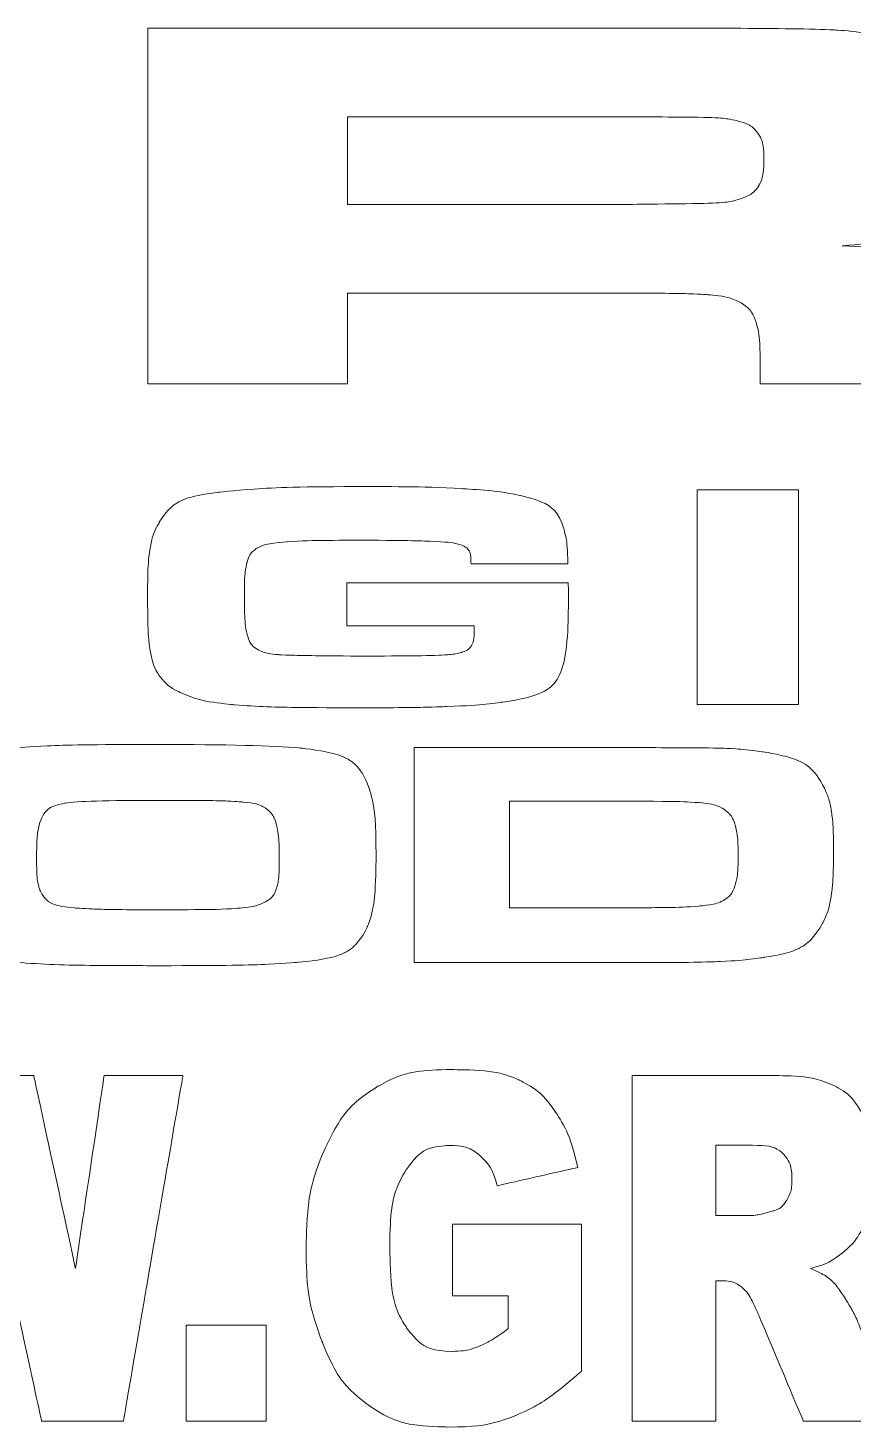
# Model space of a CAD drawing. Header units: inches. Extents: x 0 to 316, y -1 to 150.
# Drawn here: x 284.2631 to 284.2959, y 32.2806 to 32.3363 of the extents above; entities that cross this region are included whole.
import ezdxf

# ---------------------------------------------------------------- set-up
doc = ezdxf.new("R2010")
doc.units = ezdxf.units.IN
doc.header["$MEASUREMENT"] = 0

# ---------------------------------------------------------------- blocks, each defined once
blk = doc.blocks.new('GRACE-F')
at = {"color": 2, "lineweight": 0}
for points, knots in [([(0.60047, -0.58322), (0.60047, -0.58322), (0.60047, -0.52036), (0.60047, -0.52036), (0.60047, -0.52036), (0.60047, -0.52036), (0.6858, -0.52036), (0.6858, -0.52036), (0.6858, -0.52036), (0.70582, -0.52039), (0.71781, -0.5205), (0.72178, -0.5207), (0.72178, -0.5207), (0.72575, -0.52091), (0.72958, -0.52162), (0.73326, -0.52284), (0.73326, -0.52284), (0.73766, -0.52429), (0.74067, -0.52627), (0.74233, -0.52881), (0.74233, -0.52881), (0.74398, -0.53135), (0.74479, -0.53532), (0.74479, -0.54076), (0.74479, -0.54076), (0.74479, -0.54533), (0.74427, -0.54868), (0.74323, -0.55084), (0.74323, -0.55084), (0.74218, -0.55299), (0.74021, -0.5547), (0.73731, -0.55599), (0.73731, -0.55599), (0.73421, -0.55738), (0.72952, -0.55834), (0.72323, -0.55885), (0.72323, -0.55885), (0.73065, -0.55915), (0.73595, -0.56032), (0.7392, -0.56231), (0.7392, -0.56231), (0.74105, -0.56351), (0.74224, -0.56495), (0.74276, -0.56665), (0.74276, -0.56665), (0.74325, -0.56836), (0.74351, -0.57193), (0.74351, -0.57737), (0.74351, -0.57737), (0.74351, -0.57737), (0.74351, -0.58322), (0.74351, -0.58322), (0.74351, -0.58322), (0.74351, -0.58322), (0.70872, -0.58322), (0.70872, -0.58322), (0.70872, -0.58322), (0.70872, -0.58322), (0.70872, -0.57985), (0.70872, -0.57985), (0.70872, -0.57985), (0.70872, -0.57635), (0.70848, -0.57387), (0.70799, -0.57237), (0.70799, -0.57237), (0.7075, -0.57088), (0.70663, -0.56973), (0.70533, -0.56893), (0.70533, -0.56893), (0.70402, -0.56821), (0.70223, -0.56774), (0.69994, -0.56753), (0.69994, -0.56753), (0.69765, -0.56733), (0.69284, -0.56723), (0.68554, -0.56723), (0.68554, -0.56723), (0.68554, -0.56723), (0.63579, -0.56723), (0.63579, -0.56723), (0.63579, -0.56723), (0.63579, -0.56723), (0.63579, -0.58322), (0.63579, -0.58322), (0.63579, -0.58322), (0.63579, -0.58322), (0.60047, -0.58322), (0.60047, -0.58322)], [0, 0, 0, 0, 0.045455, 0.045455, 0.045455, 0.068182, 0.090909, 0.090909, 0.090909, 0.113636, 0.136364, 0.136364, 0.136364, 0.159091, 0.181818, 0.181818, 0.181818, 0.204545, 0.227273, 0.227273, 0.227273, 0.25, 0.272727, 0.272727, 0.272727, 0.295455, 0.318182, 0.318182, 0.318182, 0.340909, 0.363636, 0.363636, 0.363636, 0.386364, 0.409091, 0.409091, 0.409091, 0.431818, 0.454545, 0.454545, 0.454545, 0.477273, 0.5, 0.5, 0.5, 0.522727, 0.545455, 0.545455, 0.545455, 0.568182, 0.590909, 0.590909, 0.590909, 0.613636, 0.636364, 0.636364, 0.636364, 0.659091, 0.681818, 0.681818, 0.681818, 0.704545, 0.727273, 0.727273, 0.727273, 0.75, 0.772727, 0.772727, 0.772727, 0.795455, 0.818182, 0.818182, 0.818182, 0.840909, 0.863636, 0.863636, 0.863636, 0.886364, 0.909091, 0.909091, 0.909091, 0.931818, 0.954545, 0.954545, 0.954545, 0.977273, 1, 1, 1, 1]), ([(0.63579, -0.55153), (0.63579, -0.55153), (0.68545, -0.55153), (0.68545, -0.55153), (0.68545, -0.55153), (0.69411, -0.55144), (0.69927, -0.55136), (0.70095, -0.55128), (0.70095, -0.55128), (0.7026, -0.5512), (0.70405, -0.55096), (0.70524, -0.55055), (0.70524, -0.55055), (0.70675, -0.55004), (0.70782, -0.54926), (0.70846, -0.54824), (0.70846, -0.54824), (0.70906, -0.54721), (0.70938, -0.54565), (0.70938, -0.54356), (0.70938, -0.54356), (0.70938, -0.54152), (0.70904, -0.53997), (0.70831, -0.53895), (0.70831, -0.53895), (0.70761, -0.53795), (0.7064, -0.53721), (0.70463, -0.53675), (0.70463, -0.53675), (0.70338, -0.53644), (0.70191, -0.53626), (0.70017, -0.5362), (0.70017, -0.5362), (0.69846, -0.53614), (0.6935, -0.53609), (0.68536, -0.53606), (0.68536, -0.53606), (0.68536, -0.53606), (0.63579, -0.53606), (0.63579, -0.53606), (0.63579, -0.53606), (0.63579, -0.53606), (0.63579, -0.55153), (0.63579, -0.55153)], [0, 0, 0, 0, 0.090909, 0.090909, 0.090909, 0.136364, 0.181818, 0.181818, 0.181818, 0.227273, 0.272727, 0.272727, 0.272727, 0.318182, 0.363636, 0.363636, 0.363636, 0.409091, 0.454545, 0.454545, 0.454545, 0.5, 0.545455, 0.545455, 0.545455, 0.590909, 0.636364, 0.636364, 0.636364, 0.681818, 0.727273, 0.727273, 0.727273, 0.772727, 0.818182, 0.818182, 0.818182, 0.863636, 0.909091, 0.909091, 0.909091, 0.954545, 1, 1, 1, 1]), ([(0.63567, -0.6184), (0.63567, -0.6184), (0.67476, -0.6184), (0.67476, -0.6184), (0.67476, -0.6184), (0.67481, -0.61901), (0.67484, -0.61936), (0.67484, -0.61942), (0.67484, -0.61942), (0.67484, -0.62479), (0.67463, -0.62882), (0.67422, -0.63153), (0.67422, -0.63153), (0.67356, -0.63591), (0.66989, -0.63857), (0.66321, -0.63949), (0.66321, -0.63949), (0.66033, -0.63988), (0.65704, -0.64014), (0.65332, -0.64028), (0.65332, -0.64028), (0.64961, -0.64043), (0.64395, -0.64049), (0.63633, -0.64049), (0.63633, -0.64049), (0.62668, -0.64049), (0.61986, -0.64031), (0.61586, -0.63996), (0.61586, -0.63996), (0.61186, -0.63961), (0.60869, -0.63891), (0.60636, -0.63785), (0.60636, -0.63785), (0.60478, -0.63712), (0.60356, -0.6362), (0.6027, -0.63507), (0.6027, -0.63507), (0.60186, -0.63393), (0.60127, -0.63244), (0.60093, -0.63059), (0.60093, -0.63059), (0.60061, -0.62886), (0.60044, -0.62546), (0.60044, -0.62035), (0.60044, -0.62035), (0.60044, -0.61688), (0.60058, -0.61427), (0.60085, -0.61251), (0.60085, -0.61251), (0.60113, -0.61075), (0.60166, -0.60917), (0.60246, -0.60778), (0.60246, -0.60778), (0.60407, -0.60484), (0.60751, -0.60307), (0.61277, -0.60243), (0.61277, -0.60243), (0.61853, -0.60175), (0.62736, -0.6014), (0.63929, -0.6014), (0.63929, -0.6014), (0.64636, -0.6014), (0.65195, -0.60153), (0.65605, -0.60177), (0.65605, -0.60177), (0.66017, -0.60201), (0.66355, -0.60241), (0.66621, -0.60296), (0.66621, -0.60296), (0.67051, -0.60387), (0.67312, -0.60584), (0.67401, -0.60886), (0.67401, -0.60886), (0.67446, -0.61037), (0.67469, -0.61244), (0.67472, -0.61507), (0.67472, -0.61507), (0.67472, -0.61507), (0.65761, -0.61507), (0.65761, -0.61507), (0.65761, -0.61507), (0.6576, -0.614), (0.6575, -0.61326), (0.65733, -0.61288), (0.65733, -0.61288), (0.65716, -0.61251), (0.65683, -0.61218), (0.65631, -0.61192), (0.65631, -0.61192), (0.65534, -0.61146), (0.65335, -0.61117), (0.6503, -0.61106), (0.6503, -0.61106), (0.64743, -0.61095), (0.64326, -0.61089), (0.6378, -0.61089), (0.6378, -0.61089), (0.63188, -0.61089), (0.62766, -0.61099), (0.62513, -0.61117), (0.62513, -0.61117), (0.62259, -0.61136), (0.62085, -0.6117), (0.61993, -0.6122), (0.61993, -0.6122), (0.619, -0.61271), (0.61837, -0.61357), (0.61803, -0.61474), (0.61803, -0.61474), (0.61771, -0.61592), (0.61754, -0.61793), (0.61754, -0.62079), (0.61754, -0.62079), (0.61754, -0.624), (0.61771, -0.62624), (0.61803, -0.62751), (0.61803, -0.62751), (0.61837, -0.62879), (0.61899, -0.62968), (0.61993, -0.6302), (0.61993, -0.6302), (0.62085, -0.6307), (0.62207, -0.631), (0.62356, -0.6311), (0.62356, -0.6311), (0.62506, -0.63121), (0.62978, -0.63129), (0.63772, -0.63137), (0.63772, -0.63137), (0.6455, -0.63133), (0.65023, -0.63128), (0.6519, -0.63122), (0.6519, -0.63122), (0.65357, -0.63115), (0.65492, -0.63098), (0.65593, -0.6307), (0.65593, -0.6307), (0.65674, -0.63046), (0.65733, -0.63007), (0.65767, -0.62952), (0.65767, -0.62952), (0.65802, -0.62897), (0.65819, -0.62815), (0.65819, -0.62705), (0.65819, -0.62705), (0.65819, -0.62689), (0.65817, -0.62654), (0.65816, -0.626), (0.65816, -0.626), (0.65816, -0.626), (0.63567, -0.626), (0.63567, -0.626), (0.63567, -0.626), (0.63567, -0.626), (0.63567, -0.6184), (0.63567, -0.6184)], [0, 0, 0, 0, 0.025641, 0.025641, 0.025641, 0.038462, 0.051282, 0.051282, 0.051282, 0.064103, 0.076923, 0.076923, 0.076923, 0.089744, 0.102564, 0.102564, 0.102564, 0.115385, 0.128205, 0.128205, 0.128205, 0.141026, 0.153846, 0.153846, 0.153846, 0.166667, 0.179487, 0.179487, 0.179487, 0.192308, 0.205128, 0.205128, 0.205128, 0.217949, 0.230769, 0.230769, 0.230769, 0.24359, 0.25641, 0.25641, 0.25641, 0.269231, 0.282051, 0.282051, 0.282051, 0.294872, 0.307692, 0.307692, 0.307692, 0.320513, 0.333333, 0.333333, 0.333333, 0.346154, 0.358974, 0.358974, 0.358974, 0.371795, 0.384615, 0.384615, 0.384615, 0.397436, 0.410256, 0.410256, 0.410256, 0.423077, 0.435897, 0.435897, 0.435897, 0.448718, 0.461538, 0.461538, 0.461538, 0.474359, 0.487179, 0.487179, 0.487179, 0.5, 0.512821, 0.512821, 0.512821, 0.525641, 0.538462, 0.538462, 0.538462, 0.551282, 0.564103, 0.564103, 0.564103, 0.576923, 0.589744, 0.589744, 0.589744, 0.602564, 0.615385, 0.615385, 0.615385, 0.628205, 0.641026, 0.641026, 0.641026, 0.653846, 0.666667, 0.666667, 0.666667, 0.679487, 0.692308, 0.692308, 0.692308, 0.705128, 0.717949, 0.717949, 0.717949, 0.730769, 0.74359, 0.74359, 0.74359, 0.75641, 0.769231, 0.769231, 0.769231, 0.782051, 0.794872, 0.794872, 0.794872, 0.807692, 0.820513, 0.820513, 0.820513, 0.833333, 0.846154, 0.846154, 0.846154, 0.858974, 0.871795, 0.871795, 0.871795, 0.884615, 0.897436, 0.897436, 0.897436, 0.910256, 0.923077, 0.923077, 0.923077, 0.935897, 0.948718, 0.948718, 0.948718, 0.961538, 0.974359, 0.974359, 0.974359, 0.987179, 1, 1, 1, 1]), ([(0.69756, -0.60197), (0.69756, -0.60197), (0.71551, -0.60197), (0.71551, -0.60197), (0.71551, -0.60197), (0.71551, -0.60197), (0.71551, -0.63993), (0.71551, -0.63993), (0.71551, -0.63993), (0.71551, -0.63993), (0.69756, -0.63993), (0.69756, -0.63993), (0.69756, -0.63993), (0.69756, -0.63993), (0.69756, -0.60197), (0.69756, -0.60197)], [0, 0, 0, 0, 0.25, 0.25, 0.25, 0.375, 0.5, 0.5, 0.5, 0.625, 0.75, 0.75, 0.75, 0.875, 1, 1, 1, 1]), ([(0.60227, -0.64698), (0.61438, -0.64698), (0.62271, -0.64718), (0.62725, -0.64759), (0.62725, -0.64759), (0.63381, -0.64818), (0.63782, -0.65029), (0.63931, -0.65391), (0.63931, -0.65391), (0.64032, -0.65639), (0.64082, -0.66059), (0.64082, -0.66651), (0.64082, -0.66651), (0.64082, -0.67244), (0.64032, -0.67666), (0.63931, -0.67914), (0.63931, -0.67914), (0.63782, -0.68275), (0.63381, -0.68486), (0.62725, -0.68546), (0.62725, -0.68546), (0.62271, -0.68587), (0.61443, -0.68607), (0.60244, -0.68607), (0.60244, -0.68607), (0.59022, -0.68607), (0.58183, -0.68587), (0.57728, -0.68546), (0.57728, -0.68546), (0.57073, -0.68486), (0.56672, -0.68275), (0.56523, -0.67914), (0.56523, -0.67914), (0.56422, -0.67666), (0.56371, -0.67237), (0.56371, -0.66629), (0.56371, -0.66629), (0.56371, -0.6605), (0.56422, -0.65637), (0.56523, -0.65391), (0.56523, -0.65391), (0.56672, -0.65029), (0.57073, -0.64818), (0.57728, -0.64759), (0.57728, -0.64759), (0.5818, -0.64718), (0.59013, -0.64698), (0.60227, -0.64698)], [0, 0, 0, 0, 0.083333, 0.083333, 0.083333, 0.125, 0.166667, 0.166667, 0.166667, 0.208333, 0.25, 0.25, 0.25, 0.291667, 0.333333, 0.333333, 0.333333, 0.375, 0.416667, 0.416667, 0.416667, 0.458333, 0.5, 0.5, 0.5, 0.541667, 0.583333, 0.583333, 0.583333, 0.625, 0.666667, 0.666667, 0.666667, 0.708333, 0.75, 0.75, 0.75, 0.791667, 0.833333, 0.833333, 0.833333, 0.875, 0.916667, 0.916667, 0.916667, 0.958333, 1, 1, 1, 1]), ([(0.64757, -0.68551), (0.64757, -0.68551), (0.64757, -0.64754), (0.64757, -0.64754), (0.64757, -0.64754), (0.64757, -0.64754), (0.68806, -0.64754), (0.68806, -0.64754), (0.68806, -0.64754), (0.69523, -0.64754), (0.69993, -0.64758), (0.70215, -0.64765), (0.70215, -0.64765), (0.70438, -0.64773), (0.70669, -0.64793), (0.7091, -0.64826), (0.7091, -0.64826), (0.71472, -0.64904), (0.71838, -0.65119), (0.72008, -0.65472), (0.72008, -0.65472), (0.72071, -0.65605), (0.72113, -0.65748), (0.72135, -0.65901), (0.72135, -0.65901), (0.72156, -0.66055), (0.72168, -0.66285), (0.72168, -0.66595), (0.72168, -0.66595), (0.72168, -0.66935), (0.72155, -0.67191), (0.72128, -0.67366), (0.72128, -0.67366), (0.72103, -0.6754), (0.72054, -0.67699), (0.71982, -0.67841), (0.71982, -0.67841), (0.71816, -0.68175), (0.71472, -0.68381), (0.70951, -0.68459), (0.70951, -0.68459), (0.70707, -0.68495), (0.70446, -0.6852), (0.7017, -0.68533), (0.7017, -0.68533), (0.69893, -0.68545), (0.6944, -0.68551), (0.6881, -0.68551), (0.6881, -0.68551), (0.6881, -0.68551), (0.64757, -0.68551), (0.64757, -0.68551)], [0, 0, 0, 0, 0.076923, 0.076923, 0.076923, 0.115385, 0.153846, 0.153846, 0.153846, 0.192308, 0.230769, 0.230769, 0.230769, 0.269231, 0.307692, 0.307692, 0.307692, 0.346154, 0.384615, 0.384615, 0.384615, 0.423077, 0.461538, 0.461538, 0.461538, 0.5, 0.538462, 0.538462, 0.538462, 0.576923, 0.615385, 0.615385, 0.615385, 0.653846, 0.692308, 0.692308, 0.692308, 0.730769, 0.769231, 0.769231, 0.769231, 0.807692, 0.846154, 0.846154, 0.846154, 0.884615, 0.923077, 0.923077, 0.923077, 0.961538, 1, 1, 1, 1]), ([(0.60231, -0.65685), (0.59325, -0.65685), (0.58779, -0.65702), (0.58595, -0.65733), (0.58595, -0.65733), (0.58385, -0.6577), (0.58246, -0.65852), (0.5818, -0.65982), (0.5818, -0.65982), (0.58114, -0.6611), (0.58082, -0.66367), (0.58082, -0.66752), (0.58082, -0.66752), (0.58082, -0.66983), (0.581, -0.67151), (0.58135, -0.67255), (0.58135, -0.67255), (0.58204, -0.67447), (0.5841, -0.67558), (0.58755, -0.67586), (0.58755, -0.67586), (0.5901, -0.67608), (0.59504, -0.67619), (0.60239, -0.67619), (0.60239, -0.67619), (0.60927, -0.67619), (0.61384, -0.67611), (0.61612, -0.67595), (0.61612, -0.67595), (0.61839, -0.67577), (0.62007, -0.6754), (0.62117, -0.67482), (0.62117, -0.67482), (0.62216, -0.67431), (0.62284, -0.67354), (0.62319, -0.67254), (0.62319, -0.67254), (0.62354, -0.67152), (0.62372, -0.66987), (0.62372, -0.66756), (0.62372, -0.66756), (0.62372, -0.66484), (0.62358, -0.66284), (0.62331, -0.66155), (0.62331, -0.66155), (0.62303, -0.66028), (0.62254, -0.65931), (0.62183, -0.65867), (0.62183, -0.65867), (0.62093, -0.65785), (0.61943, -0.65734), (0.61735, -0.65715), (0.61735, -0.65715), (0.61528, -0.65695), (0.61025, -0.65685), (0.60231, -0.65685)], [0, 0, 0, 0, 0.071429, 0.071429, 0.071429, 0.107143, 0.142857, 0.142857, 0.142857, 0.178571, 0.214286, 0.214286, 0.214286, 0.25, 0.285714, 0.285714, 0.285714, 0.321429, 0.357143, 0.357143, 0.357143, 0.392857, 0.428571, 0.428571, 0.428571, 0.464286, 0.5, 0.5, 0.5, 0.535714, 0.571429, 0.571429, 0.571429, 0.607143, 0.642857, 0.642857, 0.642857, 0.678571, 0.714286, 0.714286, 0.714286, 0.75, 0.785714, 0.785714, 0.785714, 0.821429, 0.857143, 0.857143, 0.857143, 0.892857, 0.928571, 0.928571, 0.928571, 0.964286, 1, 1, 1, 1]), ([(0.66442, -0.67582), (0.66442, -0.67582), (0.68821, -0.67582), (0.68821, -0.67582), (0.68821, -0.67582), (0.69261, -0.67582), (0.69583, -0.67573), (0.6979, -0.67553), (0.6979, -0.67553), (0.69997, -0.67534), (0.70143, -0.675), (0.70227, -0.67451), (0.70227, -0.67451), (0.70321, -0.67398), (0.70387, -0.67313), (0.70425, -0.67196), (0.70425, -0.67196), (0.70463, -0.67079), (0.70483, -0.66902), (0.70483, -0.66667), (0.70483, -0.66667), (0.70483, -0.66432), (0.70466, -0.66255), (0.70433, -0.66136), (0.70433, -0.66136), (0.704, -0.66018), (0.70342, -0.65926), (0.70261, -0.65864), (0.70261, -0.65864), (0.70167, -0.65795), (0.70032, -0.65751), (0.69855, -0.65732), (0.69855, -0.65732), (0.69679, -0.65712), (0.69329, -0.65702), (0.68806, -0.65702), (0.68806, -0.65702), (0.68806, -0.65702), (0.66442, -0.65702), (0.66442, -0.65702), (0.66442, -0.65702), (0.66442, -0.65702), (0.66442, -0.67582), (0.66442, -0.67582)], [0, 0, 0, 0, 0.090909, 0.090909, 0.090909, 0.136364, 0.181818, 0.181818, 0.181818, 0.227273, 0.272727, 0.272727, 0.272727, 0.318182, 0.363636, 0.363636, 0.363636, 0.409091, 0.454545, 0.454545, 0.454545, 0.5, 0.545455, 0.545455, 0.545455, 0.590909, 0.636364, 0.636364, 0.636364, 0.681818, 0.727273, 0.727273, 0.727273, 0.772727, 0.818182, 0.818182, 0.818182, 0.863636, 0.909091, 0.909091, 0.909091, 0.954545, 1, 1, 1, 1]), ([(0.65431, -0.74443), (0.65431, -0.74443), (0.65431, -0.73173), (0.65431, -0.73173), (0.65431, -0.73173), (0.65431, -0.73173), (0.67711, -0.73173), (0.67711, -0.73173), (0.67711, -0.73173), (0.67711, -0.73173), (0.67711, -0.75777), (0.67711, -0.75777), (0.67711, -0.75777), (0.67275, -0.76157), (0.66889, -0.76417), (0.66553, -0.76554), (0.66553, -0.76554), (0.66217, -0.76692), (0.65819, -0.7676), (0.65359, -0.7676), (0.65359, -0.7676), (0.64792, -0.7676), (0.64331, -0.76636), (0.63973, -0.76389), (0.63973, -0.76389), (0.63615, -0.76143), (0.63339, -0.75774), (0.63143, -0.75285), (0.63143, -0.75285), (0.62946, -0.74796), (0.62847, -0.74235), (0.62847, -0.73603), (0.62847, -0.73603), (0.62847, -0.72936), (0.62955, -0.72355), (0.6317, -0.71862), (0.6317, -0.71862), (0.63385, -0.7137), (0.637, -0.70996), (0.64115, -0.70739), (0.64115, -0.70739), (0.64438, -0.70542), (0.64874, -0.70444), (0.65421, -0.70444), (0.65421, -0.70444), (0.65948, -0.70444), (0.66343, -0.70505), (0.66605, -0.70627), (0.66605, -0.70627), (0.66867, -0.70749), (0.67084, -0.70939), (0.67257, -0.71196), (0.67257, -0.71196), (0.67429, -0.71452), (0.67559, -0.71778), (0.67646, -0.72173), (0.67646, -0.72173), (0.67646, -0.72173), (0.66223, -0.72497), (0.66223, -0.72497), (0.66223, -0.72497), (0.66164, -0.72267), (0.66064, -0.72091), (0.65924, -0.71968), (0.65924, -0.71968), (0.65785, -0.71846), (0.65606, -0.71785), (0.65389, -0.71785), (0.65389, -0.71785), (0.65066, -0.71785), (0.64807, -0.71929), (0.64615, -0.72216), (0.64615, -0.72216), (0.64423, -0.72505), (0.64326, -0.72958), (0.64326, -0.73581), (0.64326, -0.73581), (0.64326, -0.74243), (0.64424, -0.74715), (0.64618, -0.74998), (0.64618, -0.74998), (0.64812, -0.75281), (0.65083, -0.75423), (0.65431, -0.75423), (0.65431, -0.75423), (0.65596, -0.75423), (0.65754, -0.75392), (0.65903, -0.75331), (0.65903, -0.75331), (0.66053, -0.7527), (0.66225, -0.75166), (0.66417, -0.75019), (0.66417, -0.75019), (0.66417, -0.75019), (0.66417, -0.74443), (0.66417, -0.74443), (0.66417, -0.74443), (0.66417, -0.74443), (0.65431, -0.74443), (0.65431, -0.74443)], [0, 0, 0, 0, 0.04, 0.04, 0.04, 0.06, 0.08, 0.08, 0.08, 0.1, 0.12, 0.12, 0.12, 0.14, 0.16, 0.16, 0.16, 0.18, 0.2, 0.2, 0.2, 0.22, 0.24, 0.24, 0.24, 0.26, 0.28, 0.28, 0.28, 0.3, 0.32, 0.32, 0.32, 0.34, 0.36, 0.36, 0.36, 0.38, 0.4, 0.4, 0.4, 0.42, 0.44, 0.44, 0.44, 0.46, 0.48, 0.48, 0.48, 0.5, 0.52, 0.52, 0.52, 0.54, 0.56, 0.56, 0.56, 0.58, 0.6, 0.6, 0.6, 0.62, 0.64, 0.64, 0.64, 0.66, 0.68, 0.68, 0.68, 0.7, 0.72, 0.72, 0.72, 0.74, 0.76, 0.76, 0.76, 0.78, 0.8, 0.8, 0.8, 0.82, 0.84, 0.84, 0.84, 0.86, 0.88, 0.88, 0.88, 0.9, 0.92, 0.92, 0.92, 0.94, 0.96, 0.96, 0.96, 0.98, 1, 1, 1, 1]), ([(0.53991, -0.70548), (0.53991, -0.70548), (0.55392, -0.70548), (0.55392, -0.70548), (0.55392, -0.70548), (0.55392, -0.70548), (0.55897, -0.7396), (0.55897, -0.7396), (0.55897, -0.7396), (0.55897, -0.7396), (0.56633, -0.70548), (0.56633, -0.70548), (0.56633, -0.70548), (0.56633, -0.70548), (0.58031, -0.70548), (0.58031, -0.70548), (0.58031, -0.70548), (0.58031, -0.70548), (0.5877, -0.7396), (0.5877, -0.7396), (0.5877, -0.7396), (0.5877, -0.7396), (0.59275, -0.70548), (0.59275, -0.70548), (0.59275, -0.70548), (0.59275, -0.70548), (0.60669, -0.70548), (0.60669, -0.70548), (0.60669, -0.70548), (0.60669, -0.70548), (0.59617, -0.76656), (0.59617, -0.76656), (0.59617, -0.76656), (0.59617, -0.76656), (0.58171, -0.76656), (0.58171, -0.76656), (0.58171, -0.76656), (0.58171, -0.76656), (0.57334, -0.7281), (0.57334, -0.7281), (0.57334, -0.7281), (0.57334, -0.7281), (0.565, -0.76656), (0.565, -0.76656), (0.565, -0.76656), (0.565, -0.76656), (0.55053, -0.76656), (0.55053, -0.76656), (0.55053, -0.76656), (0.55053, -0.76656), (0.53991, -0.70548), (0.53991, -0.70548)], [0, 0, 0, 0, 0.076923, 0.076923, 0.076923, 0.115385, 0.153846, 0.153846, 0.153846, 0.192308, 0.230769, 0.230769, 0.230769, 0.269231, 0.307692, 0.307692, 0.307692, 0.346154, 0.384615, 0.384615, 0.384615, 0.423077, 0.461538, 0.461538, 0.461538, 0.5, 0.538462, 0.538462, 0.538462, 0.576923, 0.615385, 0.615385, 0.615385, 0.653846, 0.692308, 0.692308, 0.692308, 0.730769, 0.769231, 0.769231, 0.769231, 0.807692, 0.846154, 0.846154, 0.846154, 0.884615, 0.923077, 0.923077, 0.923077, 0.961538, 1, 1, 1, 1]), ([(0.68607, -0.76656), (0.68607, -0.76656), (0.68607, -0.70548), (0.68607, -0.70548), (0.68607, -0.70548), (0.68607, -0.70548), (0.71066, -0.70548), (0.71066, -0.70548), (0.71066, -0.70548), (0.71522, -0.70548), (0.71871, -0.70597), (0.72111, -0.70698), (0.72111, -0.70698), (0.72353, -0.70798), (0.72547, -0.70983), (0.72695, -0.71254), (0.72695, -0.71254), (0.72843, -0.71525), (0.72916, -0.71855), (0.72916, -0.72243), (0.72916, -0.72243), (0.72916, -0.72583), (0.7286, -0.72874), (0.72748, -0.7312), (0.72748, -0.7312), (0.72634, -0.73366), (0.72478, -0.73566), (0.72282, -0.73719), (0.72282, -0.73719), (0.72155, -0.73816), (0.71982, -0.73897), (0.71763, -0.7396), (0.71763, -0.7396), (0.71939, -0.74035), (0.72067, -0.7411), (0.72148, -0.74186), (0.72148, -0.74186), (0.72201, -0.74235), (0.7228, -0.74342), (0.72384, -0.74506), (0.72384, -0.74506), (0.72487, -0.74671), (0.72556, -0.74796), (0.72591, -0.74885), (0.72591, -0.74885), (0.72591, -0.74885), (0.73304, -0.76656), (0.73304, -0.76656), (0.73304, -0.76656), (0.73304, -0.76656), (0.71637, -0.76656), (0.71637, -0.76656), (0.71637, -0.76656), (0.71637, -0.76656), (0.70848, -0.74789), (0.70848, -0.74789), (0.70848, -0.74789), (0.70748, -0.74548), (0.70659, -0.7439), (0.7058, -0.74318), (0.7058, -0.74318), (0.70475, -0.74224), (0.70353, -0.74177), (0.70219, -0.74177), (0.70219, -0.74177), (0.70219, -0.74177), (0.70089, -0.74177), (0.70089, -0.74177), (0.70089, -0.74177), (0.70089, -0.74177), (0.70089, -0.76656), (0.70089, -0.76656), (0.70089, -0.76656), (0.70089, -0.76656), (0.68607, -0.76656), (0.68607, -0.76656)], [0, 0, 0, 0, 0.052632, 0.052632, 0.052632, 0.078947, 0.105263, 0.105263, 0.105263, 0.131579, 0.157895, 0.157895, 0.157895, 0.184211, 0.210526, 0.210526, 0.210526, 0.236842, 0.263158, 0.263158, 0.263158, 0.289474, 0.315789, 0.315789, 0.315789, 0.342105, 0.368421, 0.368421, 0.368421, 0.394737, 0.421053, 0.421053, 0.421053, 0.447368, 0.473684, 0.473684, 0.473684, 0.5, 0.526316, 0.526316, 0.526316, 0.552632, 0.578947, 0.578947, 0.578947, 0.605263, 0.631579, 0.631579, 0.631579, 0.657895, 0.684211, 0.684211, 0.684211, 0.710526, 0.736842, 0.736842, 0.736842, 0.763158, 0.789474, 0.789474, 0.789474, 0.815789, 0.842105, 0.842105, 0.842105, 0.868421, 0.894737, 0.894737, 0.894737, 0.921053, 0.947368, 0.947368, 0.947368, 0.973684, 1, 1, 1, 1]), ([(0.70089, -0.73022), (0.70089, -0.73022), (0.70711, -0.73022), (0.70711, -0.73022), (0.70711, -0.73022), (0.70778, -0.73022), (0.70908, -0.72995), (0.71102, -0.7294), (0.71102, -0.7294), (0.712, -0.72914), (0.7128, -0.7285), (0.71342, -0.72748), (0.71342, -0.72748), (0.71403, -0.72645), (0.71434, -0.72527), (0.71434, -0.72394), (0.71434, -0.72394), (0.71434, -0.72196), (0.71385, -0.72045), (0.71287, -0.7194), (0.71287, -0.7194), (0.7119, -0.71833), (0.71006, -0.71781), (0.70737, -0.71781), (0.70737, -0.71781), (0.70737, -0.71781), (0.70089, -0.71781), (0.70089, -0.71781), (0.70089, -0.71781), (0.70089, -0.71781), (0.70089, -0.73022), (0.70089, -0.73022)], [0, 0, 0, 0, 0.125, 0.125, 0.125, 0.1875, 0.25, 0.25, 0.25, 0.3125, 0.375, 0.375, 0.375, 0.4375, 0.5, 0.5, 0.5, 0.5625, 0.625, 0.625, 0.625, 0.6875, 0.75, 0.75, 0.75, 0.8125, 0.875, 0.875, 0.875, 0.9375, 1, 1, 1, 1]), ([(0.60723, -0.74957), (0.60723, -0.74957), (0.62141, -0.74957), (0.62141, -0.74957), (0.62141, -0.74957), (0.62141, -0.74957), (0.62141, -0.76656), (0.62141, -0.76656), (0.62141, -0.76656), (0.62141, -0.76656), (0.60723, -0.76656), (0.60723, -0.76656), (0.60723, -0.76656), (0.60723, -0.76656), (0.60723, -0.74957), (0.60723, -0.74957)], [0, 0, 0, 0, 0.25, 0.25, 0.25, 0.375, 0.5, 0.5, 0.5, 0.625, 0.75, 0.75, 0.75, 0.875, 1, 1, 1, 1])]:
    blk.add_open_spline(points, degree=3, knots=knots, dxfattribs=at)
at = {"color": 2, "lineweight": 5}
for points, knots in [([(0.60047, -0.58322), (0.60047, -0.58322), (0.60047, -0.52036), (0.60047, -0.52036), (0.60047, -0.52036), (0.60047, -0.52036), (0.6858, -0.52036), (0.6858, -0.52036), (0.6858, -0.52036), (0.70582, -0.52039), (0.71781, -0.5205), (0.72178, -0.5207), (0.72178, -0.5207), (0.72575, -0.52091), (0.72958, -0.52162), (0.73326, -0.52284), (0.73326, -0.52284), (0.73766, -0.52429), (0.74067, -0.52627), (0.74233, -0.52881), (0.74233, -0.52881), (0.74398, -0.53135), (0.74479, -0.53532), (0.74479, -0.54076), (0.74479, -0.54076), (0.74479, -0.54533), (0.74427, -0.54868), (0.74323, -0.55084), (0.74323, -0.55084), (0.74218, -0.55299), (0.74021, -0.5547), (0.73731, -0.55599), (0.73731, -0.55599), (0.73421, -0.55738), (0.72952, -0.55834), (0.72323, -0.55885), (0.72323, -0.55885), (0.73065, -0.55915), (0.73595, -0.56032), (0.7392, -0.56231), (0.7392, -0.56231), (0.74105, -0.56351), (0.74224, -0.56495), (0.74276, -0.56665), (0.74276, -0.56665), (0.74325, -0.56836), (0.74351, -0.57193), (0.74351, -0.57737), (0.74351, -0.57737), (0.74351, -0.57737), (0.74351, -0.58322), (0.74351, -0.58322), (0.74351, -0.58322), (0.74351, -0.58322), (0.70872, -0.58322), (0.70872, -0.58322), (0.70872, -0.58322), (0.70872, -0.58322), (0.70872, -0.57985), (0.70872, -0.57985), (0.70872, -0.57985), (0.70872, -0.57635), (0.70848, -0.57387), (0.70799, -0.57237), (0.70799, -0.57237), (0.7075, -0.57088), (0.70663, -0.56973), (0.70533, -0.56893), (0.70533, -0.56893), (0.70402, -0.56821), (0.70223, -0.56774), (0.69994, -0.56753), (0.69994, -0.56753), (0.69765, -0.56733), (0.69284, -0.56723), (0.68554, -0.56723), (0.68554, -0.56723), (0.68554, -0.56723), (0.63579, -0.56723), (0.63579, -0.56723), (0.63579, -0.56723), (0.63579, -0.56723), (0.63579, -0.58322), (0.63579, -0.58322), (0.63579, -0.58322), (0.63579, -0.58322), (0.60047, -0.58322), (0.60047, -0.58322)], [0, 0, 0, 0, 0.045455, 0.045455, 0.045455, 0.068182, 0.090909, 0.090909, 0.090909, 0.113636, 0.136364, 0.136364, 0.136364, 0.159091, 0.181818, 0.181818, 0.181818, 0.204545, 0.227273, 0.227273, 0.227273, 0.25, 0.272727, 0.272727, 0.272727, 0.295455, 0.318182, 0.318182, 0.318182, 0.340909, 0.363636, 0.363636, 0.363636, 0.386364, 0.409091, 0.409091, 0.409091, 0.431818, 0.454545, 0.454545, 0.454545, 0.477273, 0.5, 0.5, 0.5, 0.522727, 0.545455, 0.545455, 0.545455, 0.568182, 0.590909, 0.590909, 0.590909, 0.613636, 0.636364, 0.636364, 0.636364, 0.659091, 0.681818, 0.681818, 0.681818, 0.704545, 0.727273, 0.727273, 0.727273, 0.75, 0.772727, 0.772727, 0.772727, 0.795455, 0.818182, 0.818182, 0.818182, 0.840909, 0.863636, 0.863636, 0.863636, 0.886364, 0.909091, 0.909091, 0.909091, 0.931818, 0.954545, 0.954545, 0.954545, 0.977273, 1, 1, 1, 1]), ([(0.63579, -0.55153), (0.63579, -0.55153), (0.68545, -0.55153), (0.68545, -0.55153), (0.68545, -0.55153), (0.69411, -0.55144), (0.69927, -0.55136), (0.70095, -0.55128), (0.70095, -0.55128), (0.7026, -0.5512), (0.70405, -0.55096), (0.70524, -0.55055), (0.70524, -0.55055), (0.70675, -0.55004), (0.70782, -0.54926), (0.70846, -0.54824), (0.70846, -0.54824), (0.70906, -0.54721), (0.70938, -0.54565), (0.70938, -0.54356), (0.70938, -0.54356), (0.70938, -0.54152), (0.70904, -0.53997), (0.70831, -0.53895), (0.70831, -0.53895), (0.70761, -0.53795), (0.7064, -0.53721), (0.70463, -0.53675), (0.70463, -0.53675), (0.70338, -0.53644), (0.70191, -0.53626), (0.70017, -0.5362), (0.70017, -0.5362), (0.69846, -0.53614), (0.6935, -0.53609), (0.68536, -0.53606), (0.68536, -0.53606), (0.68536, -0.53606), (0.63579, -0.53606), (0.63579, -0.53606), (0.63579, -0.53606), (0.63579, -0.53606), (0.63579, -0.55153), (0.63579, -0.55153)], [0, 0, 0, 0, 0.090909, 0.090909, 0.090909, 0.136364, 0.181818, 0.181818, 0.181818, 0.227273, 0.272727, 0.272727, 0.272727, 0.318182, 0.363636, 0.363636, 0.363636, 0.409091, 0.454545, 0.454545, 0.454545, 0.5, 0.545455, 0.545455, 0.545455, 0.590909, 0.636364, 0.636364, 0.636364, 0.681818, 0.727273, 0.727273, 0.727273, 0.772727, 0.818182, 0.818182, 0.818182, 0.863636, 0.909091, 0.909091, 0.909091, 0.954545, 1, 1, 1, 1]), ([(0.63567, -0.6184), (0.63567, -0.6184), (0.67476, -0.6184), (0.67476, -0.6184), (0.67476, -0.6184), (0.67481, -0.61901), (0.67484, -0.61936), (0.67484, -0.61942), (0.67484, -0.61942), (0.67484, -0.62479), (0.67463, -0.62882), (0.67422, -0.63153), (0.67422, -0.63153), (0.67356, -0.63591), (0.66989, -0.63857), (0.66321, -0.63949), (0.66321, -0.63949), (0.66033, -0.63988), (0.65704, -0.64014), (0.65332, -0.64028), (0.65332, -0.64028), (0.64961, -0.64043), (0.64395, -0.64049), (0.63633, -0.64049), (0.63633, -0.64049), (0.62668, -0.64049), (0.61986, -0.64031), (0.61586, -0.63996), (0.61586, -0.63996), (0.61186, -0.63961), (0.60869, -0.63891), (0.60636, -0.63785), (0.60636, -0.63785), (0.60478, -0.63712), (0.60356, -0.6362), (0.6027, -0.63507), (0.6027, -0.63507), (0.60186, -0.63393), (0.60127, -0.63244), (0.60093, -0.63059), (0.60093, -0.63059), (0.60061, -0.62886), (0.60044, -0.62546), (0.60044, -0.62035), (0.60044, -0.62035), (0.60044, -0.61688), (0.60058, -0.61427), (0.60085, -0.61251), (0.60085, -0.61251), (0.60113, -0.61075), (0.60166, -0.60917), (0.60246, -0.60778), (0.60246, -0.60778), (0.60407, -0.60484), (0.60751, -0.60307), (0.61277, -0.60243), (0.61277, -0.60243), (0.61853, -0.60175), (0.62736, -0.6014), (0.63929, -0.6014), (0.63929, -0.6014), (0.64636, -0.6014), (0.65195, -0.60153), (0.65605, -0.60177), (0.65605, -0.60177), (0.66017, -0.60201), (0.66355, -0.60241), (0.66621, -0.60296), (0.66621, -0.60296), (0.67051, -0.60387), (0.67312, -0.60584), (0.67401, -0.60886), (0.67401, -0.60886), (0.67446, -0.61037), (0.67469, -0.61244), (0.67472, -0.61507), (0.67472, -0.61507), (0.67472, -0.61507), (0.65761, -0.61507), (0.65761, -0.61507), (0.65761, -0.61507), (0.6576, -0.614), (0.6575, -0.61326), (0.65733, -0.61288), (0.65733, -0.61288), (0.65716, -0.61251), (0.65683, -0.61218), (0.65631, -0.61192), (0.65631, -0.61192), (0.65534, -0.61146), (0.65335, -0.61117), (0.6503, -0.61106), (0.6503, -0.61106), (0.64743, -0.61095), (0.64326, -0.61089), (0.6378, -0.61089), (0.6378, -0.61089), (0.63188, -0.61089), (0.62766, -0.61099), (0.62513, -0.61117), (0.62513, -0.61117), (0.62259, -0.61136), (0.62085, -0.6117), (0.61993, -0.6122), (0.61993, -0.6122), (0.619, -0.61271), (0.61837, -0.61357), (0.61803, -0.61474), (0.61803, -0.61474), (0.61771, -0.61592), (0.61754, -0.61793), (0.61754, -0.62079), (0.61754, -0.62079), (0.61754, -0.624), (0.61771, -0.62624), (0.61803, -0.62751), (0.61803, -0.62751), (0.61837, -0.62879), (0.61899, -0.62968), (0.61993, -0.6302), (0.61993, -0.6302), (0.62085, -0.6307), (0.62207, -0.631), (0.62356, -0.6311), (0.62356, -0.6311), (0.62506, -0.63121), (0.62978, -0.63129), (0.63772, -0.63137), (0.63772, -0.63137), (0.6455, -0.63133), (0.65023, -0.63128), (0.6519, -0.63122), (0.6519, -0.63122), (0.65357, -0.63115), (0.65492, -0.63098), (0.65593, -0.6307), (0.65593, -0.6307), (0.65674, -0.63046), (0.65733, -0.63007), (0.65767, -0.62952), (0.65767, -0.62952), (0.65802, -0.62897), (0.65819, -0.62815), (0.65819, -0.62705), (0.65819, -0.62705), (0.65819, -0.62689), (0.65817, -0.62654), (0.65816, -0.626), (0.65816, -0.626), (0.65816, -0.626), (0.63567, -0.626), (0.63567, -0.626), (0.63567, -0.626), (0.63567, -0.626), (0.63567, -0.6184), (0.63567, -0.6184)], [0, 0, 0, 0, 0.025641, 0.025641, 0.025641, 0.038462, 0.051282, 0.051282, 0.051282, 0.064103, 0.076923, 0.076923, 0.076923, 0.089744, 0.102564, 0.102564, 0.102564, 0.115385, 0.128205, 0.128205, 0.128205, 0.141026, 0.153846, 0.153846, 0.153846, 0.166667, 0.179487, 0.179487, 0.179487, 0.192308, 0.205128, 0.205128, 0.205128, 0.217949, 0.230769, 0.230769, 0.230769, 0.24359, 0.25641, 0.25641, 0.25641, 0.269231, 0.282051, 0.282051, 0.282051, 0.294872, 0.307692, 0.307692, 0.307692, 0.320513, 0.333333, 0.333333, 0.333333, 0.346154, 0.358974, 0.358974, 0.358974, 0.371795, 0.384615, 0.384615, 0.384615, 0.397436, 0.410256, 0.410256, 0.410256, 0.423077, 0.435897, 0.435897, 0.435897, 0.448718, 0.461538, 0.461538, 0.461538, 0.474359, 0.487179, 0.487179, 0.487179, 0.5, 0.512821, 0.512821, 0.512821, 0.525641, 0.538462, 0.538462, 0.538462, 0.551282, 0.564103, 0.564103, 0.564103, 0.576923, 0.589744, 0.589744, 0.589744, 0.602564, 0.615385, 0.615385, 0.615385, 0.628205, 0.641026, 0.641026, 0.641026, 0.653846, 0.666667, 0.666667, 0.666667, 0.679487, 0.692308, 0.692308, 0.692308, 0.705128, 0.717949, 0.717949, 0.717949, 0.730769, 0.74359, 0.74359, 0.74359, 0.75641, 0.769231, 0.769231, 0.769231, 0.782051, 0.794872, 0.794872, 0.794872, 0.807692, 0.820513, 0.820513, 0.820513, 0.833333, 0.846154, 0.846154, 0.846154, 0.858974, 0.871795, 0.871795, 0.871795, 0.884615, 0.897436, 0.897436, 0.897436, 0.910256, 0.923077, 0.923077, 0.923077, 0.935897, 0.948718, 0.948718, 0.948718, 0.961538, 0.974359, 0.974359, 0.974359, 0.987179, 1, 1, 1, 1]), ([(0.69756, -0.60197), (0.69756, -0.60197), (0.71551, -0.60197), (0.71551, -0.60197), (0.71551, -0.60197), (0.71551, -0.60197), (0.71551, -0.63993), (0.71551, -0.63993), (0.71551, -0.63993), (0.71551, -0.63993), (0.69756, -0.63993), (0.69756, -0.63993), (0.69756, -0.63993), (0.69756, -0.63993), (0.69756, -0.60197), (0.69756, -0.60197)], [0, 0, 0, 0, 0.25, 0.25, 0.25, 0.375, 0.5, 0.5, 0.5, 0.625, 0.75, 0.75, 0.75, 0.875, 1, 1, 1, 1]), ([(0.60227, -0.64698), (0.61438, -0.64698), (0.62271, -0.64718), (0.62725, -0.64759), (0.62725, -0.64759), (0.63381, -0.64818), (0.63782, -0.65029), (0.63931, -0.65391), (0.63931, -0.65391), (0.64032, -0.65639), (0.64082, -0.66059), (0.64082, -0.66651), (0.64082, -0.66651), (0.64082, -0.67244), (0.64032, -0.67666), (0.63931, -0.67914), (0.63931, -0.67914), (0.63782, -0.68275), (0.63381, -0.68486), (0.62725, -0.68546), (0.62725, -0.68546), (0.62271, -0.68587), (0.61443, -0.68607), (0.60244, -0.68607), (0.60244, -0.68607), (0.59022, -0.68607), (0.58183, -0.68587), (0.57728, -0.68546), (0.57728, -0.68546), (0.57073, -0.68486), (0.56672, -0.68275), (0.56523, -0.67914), (0.56523, -0.67914), (0.56422, -0.67666), (0.56371, -0.67237), (0.56371, -0.66629), (0.56371, -0.66629), (0.56371, -0.6605), (0.56422, -0.65637), (0.56523, -0.65391), (0.56523, -0.65391), (0.56672, -0.65029), (0.57073, -0.64818), (0.57728, -0.64759), (0.57728, -0.64759), (0.5818, -0.64718), (0.59013, -0.64698), (0.60227, -0.64698)], [0, 0, 0, 0, 0.083333, 0.083333, 0.083333, 0.125, 0.166667, 0.166667, 0.166667, 0.208333, 0.25, 0.25, 0.25, 0.291667, 0.333333, 0.333333, 0.333333, 0.375, 0.416667, 0.416667, 0.416667, 0.458333, 0.5, 0.5, 0.5, 0.541667, 0.583333, 0.583333, 0.583333, 0.625, 0.666667, 0.666667, 0.666667, 0.708333, 0.75, 0.75, 0.75, 0.791667, 0.833333, 0.833333, 0.833333, 0.875, 0.916667, 0.916667, 0.916667, 0.958333, 1, 1, 1, 1]), ([(0.64757, -0.68551), (0.64757, -0.68551), (0.64757, -0.64754), (0.64757, -0.64754), (0.64757, -0.64754), (0.64757, -0.64754), (0.68806, -0.64754), (0.68806, -0.64754), (0.68806, -0.64754), (0.69523, -0.64754), (0.69993, -0.64758), (0.70215, -0.64765), (0.70215, -0.64765), (0.70438, -0.64773), (0.70669, -0.64793), (0.7091, -0.64826), (0.7091, -0.64826), (0.71472, -0.64904), (0.71838, -0.65119), (0.72008, -0.65472), (0.72008, -0.65472), (0.72071, -0.65605), (0.72113, -0.65748), (0.72135, -0.65901), (0.72135, -0.65901), (0.72156, -0.66055), (0.72168, -0.66285), (0.72168, -0.66595), (0.72168, -0.66595), (0.72168, -0.66935), (0.72155, -0.67191), (0.72128, -0.67366), (0.72128, -0.67366), (0.72103, -0.6754), (0.72054, -0.67699), (0.71982, -0.67841), (0.71982, -0.67841), (0.71816, -0.68175), (0.71472, -0.68381), (0.70951, -0.68459), (0.70951, -0.68459), (0.70707, -0.68495), (0.70446, -0.6852), (0.7017, -0.68533), (0.7017, -0.68533), (0.69893, -0.68545), (0.6944, -0.68551), (0.6881, -0.68551), (0.6881, -0.68551), (0.6881, -0.68551), (0.64757, -0.68551), (0.64757, -0.68551)], [0, 0, 0, 0, 0.076923, 0.076923, 0.076923, 0.115385, 0.153846, 0.153846, 0.153846, 0.192308, 0.230769, 0.230769, 0.230769, 0.269231, 0.307692, 0.307692, 0.307692, 0.346154, 0.384615, 0.384615, 0.384615, 0.423077, 0.461538, 0.461538, 0.461538, 0.5, 0.538462, 0.538462, 0.538462, 0.576923, 0.615385, 0.615385, 0.615385, 0.653846, 0.692308, 0.692308, 0.692308, 0.730769, 0.769231, 0.769231, 0.769231, 0.807692, 0.846154, 0.846154, 0.846154, 0.884615, 0.923077, 0.923077, 0.923077, 0.961538, 1, 1, 1, 1]), ([(0.60231, -0.65685), (0.59325, -0.65685), (0.58779, -0.65702), (0.58595, -0.65733), (0.58595, -0.65733), (0.58385, -0.6577), (0.58246, -0.65852), (0.5818, -0.65982), (0.5818, -0.65982), (0.58114, -0.6611), (0.58082, -0.66367), (0.58082, -0.66752), (0.58082, -0.66752), (0.58082, -0.66983), (0.581, -0.67151), (0.58135, -0.67255), (0.58135, -0.67255), (0.58204, -0.67447), (0.5841, -0.67558), (0.58755, -0.67586), (0.58755, -0.67586), (0.5901, -0.67608), (0.59504, -0.67619), (0.60239, -0.67619), (0.60239, -0.67619), (0.60927, -0.67619), (0.61384, -0.67611), (0.61612, -0.67595), (0.61612, -0.67595), (0.61839, -0.67577), (0.62007, -0.6754), (0.62117, -0.67482), (0.62117, -0.67482), (0.62216, -0.67431), (0.62284, -0.67354), (0.62319, -0.67254), (0.62319, -0.67254), (0.62354, -0.67152), (0.62372, -0.66987), (0.62372, -0.66756), (0.62372, -0.66756), (0.62372, -0.66484), (0.62358, -0.66284), (0.62331, -0.66155), (0.62331, -0.66155), (0.62303, -0.66028), (0.62254, -0.65931), (0.62183, -0.65867), (0.62183, -0.65867), (0.62093, -0.65785), (0.61943, -0.65734), (0.61735, -0.65715), (0.61735, -0.65715), (0.61528, -0.65695), (0.61025, -0.65685), (0.60231, -0.65685)], [0, 0, 0, 0, 0.071429, 0.071429, 0.071429, 0.107143, 0.142857, 0.142857, 0.142857, 0.178571, 0.214286, 0.214286, 0.214286, 0.25, 0.285714, 0.285714, 0.285714, 0.321429, 0.357143, 0.357143, 0.357143, 0.392857, 0.428571, 0.428571, 0.428571, 0.464286, 0.5, 0.5, 0.5, 0.535714, 0.571429, 0.571429, 0.571429, 0.607143, 0.642857, 0.642857, 0.642857, 0.678571, 0.714286, 0.714286, 0.714286, 0.75, 0.785714, 0.785714, 0.785714, 0.821429, 0.857143, 0.857143, 0.857143, 0.892857, 0.928571, 0.928571, 0.928571, 0.964286, 1, 1, 1, 1]), ([(0.66442, -0.67582), (0.66442, -0.67582), (0.68821, -0.67582), (0.68821, -0.67582), (0.68821, -0.67582), (0.69261, -0.67582), (0.69583, -0.67573), (0.6979, -0.67553), (0.6979, -0.67553), (0.69997, -0.67534), (0.70143, -0.675), (0.70227, -0.67451), (0.70227, -0.67451), (0.70321, -0.67398), (0.70387, -0.67313), (0.70425, -0.67196), (0.70425, -0.67196), (0.70463, -0.67079), (0.70483, -0.66902), (0.70483, -0.66667), (0.70483, -0.66667), (0.70483, -0.66432), (0.70466, -0.66255), (0.70433, -0.66136), (0.70433, -0.66136), (0.704, -0.66018), (0.70342, -0.65926), (0.70261, -0.65864), (0.70261, -0.65864), (0.70167, -0.65795), (0.70032, -0.65751), (0.69855, -0.65732), (0.69855, -0.65732), (0.69679, -0.65712), (0.69329, -0.65702), (0.68806, -0.65702), (0.68806, -0.65702), (0.68806, -0.65702), (0.66442, -0.65702), (0.66442, -0.65702), (0.66442, -0.65702), (0.66442, -0.65702), (0.66442, -0.67582), (0.66442, -0.67582)], [0, 0, 0, 0, 0.090909, 0.090909, 0.090909, 0.136364, 0.181818, 0.181818, 0.181818, 0.227273, 0.272727, 0.272727, 0.272727, 0.318182, 0.363636, 0.363636, 0.363636, 0.409091, 0.454545, 0.454545, 0.454545, 0.5, 0.545455, 0.545455, 0.545455, 0.590909, 0.636364, 0.636364, 0.636364, 0.681818, 0.727273, 0.727273, 0.727273, 0.772727, 0.818182, 0.818182, 0.818182, 0.863636, 0.909091, 0.909091, 0.909091, 0.954545, 1, 1, 1, 1]), ([(0.65431, -0.74443), (0.65431, -0.74443), (0.65431, -0.73173), (0.65431, -0.73173), (0.65431, -0.73173), (0.65431, -0.73173), (0.67711, -0.73173), (0.67711, -0.73173), (0.67711, -0.73173), (0.67711, -0.73173), (0.67711, -0.75777), (0.67711, -0.75777), (0.67711, -0.75777), (0.67275, -0.76157), (0.66889, -0.76417), (0.66553, -0.76554), (0.66553, -0.76554), (0.66217, -0.76692), (0.65819, -0.7676), (0.65359, -0.7676), (0.65359, -0.7676), (0.64792, -0.7676), (0.64331, -0.76636), (0.63973, -0.76389), (0.63973, -0.76389), (0.63615, -0.76143), (0.63339, -0.75774), (0.63143, -0.75285), (0.63143, -0.75285), (0.62946, -0.74796), (0.62847, -0.74235), (0.62847, -0.73603), (0.62847, -0.73603), (0.62847, -0.72936), (0.62955, -0.72355), (0.6317, -0.71862), (0.6317, -0.71862), (0.63385, -0.7137), (0.637, -0.70996), (0.64115, -0.70739), (0.64115, -0.70739), (0.64438, -0.70542), (0.64874, -0.70444), (0.65421, -0.70444), (0.65421, -0.70444), (0.65948, -0.70444), (0.66343, -0.70505), (0.66605, -0.70627), (0.66605, -0.70627), (0.66867, -0.70749), (0.67084, -0.70939), (0.67257, -0.71196), (0.67257, -0.71196), (0.67429, -0.71452), (0.67559, -0.71778), (0.67646, -0.72173), (0.67646, -0.72173), (0.67646, -0.72173), (0.66223, -0.72497), (0.66223, -0.72497), (0.66223, -0.72497), (0.66164, -0.72267), (0.66064, -0.72091), (0.65924, -0.71968), (0.65924, -0.71968), (0.65785, -0.71846), (0.65606, -0.71785), (0.65389, -0.71785), (0.65389, -0.71785), (0.65066, -0.71785), (0.64807, -0.71929), (0.64615, -0.72216), (0.64615, -0.72216), (0.64423, -0.72505), (0.64326, -0.72958), (0.64326, -0.73581), (0.64326, -0.73581), (0.64326, -0.74243), (0.64424, -0.74715), (0.64618, -0.74998), (0.64618, -0.74998), (0.64812, -0.75281), (0.65083, -0.75423), (0.65431, -0.75423), (0.65431, -0.75423), (0.65596, -0.75423), (0.65754, -0.75392), (0.65903, -0.75331), (0.65903, -0.75331), (0.66053, -0.7527), (0.66225, -0.75166), (0.66417, -0.75019), (0.66417, -0.75019), (0.66417, -0.75019), (0.66417, -0.74443), (0.66417, -0.74443), (0.66417, -0.74443), (0.66417, -0.74443), (0.65431, -0.74443), (0.65431, -0.74443)], [0, 0, 0, 0, 0.04, 0.04, 0.04, 0.06, 0.08, 0.08, 0.08, 0.1, 0.12, 0.12, 0.12, 0.14, 0.16, 0.16, 0.16, 0.18, 0.2, 0.2, 0.2, 0.22, 0.24, 0.24, 0.24, 0.26, 0.28, 0.28, 0.28, 0.3, 0.32, 0.32, 0.32, 0.34, 0.36, 0.36, 0.36, 0.38, 0.4, 0.4, 0.4, 0.42, 0.44, 0.44, 0.44, 0.46, 0.48, 0.48, 0.48, 0.5, 0.52, 0.52, 0.52, 0.54, 0.56, 0.56, 0.56, 0.58, 0.6, 0.6, 0.6, 0.62, 0.64, 0.64, 0.64, 0.66, 0.68, 0.68, 0.68, 0.7, 0.72, 0.72, 0.72, 0.74, 0.76, 0.76, 0.76, 0.78, 0.8, 0.8, 0.8, 0.82, 0.84, 0.84, 0.84, 0.86, 0.88, 0.88, 0.88, 0.9, 0.92, 0.92, 0.92, 0.94, 0.96, 0.96, 0.96, 0.98, 1, 1, 1, 1]), ([(0.53991, -0.70548), (0.53991, -0.70548), (0.55392, -0.70548), (0.55392, -0.70548), (0.55392, -0.70548), (0.55392, -0.70548), (0.55897, -0.7396), (0.55897, -0.7396), (0.55897, -0.7396), (0.55897, -0.7396), (0.56633, -0.70548), (0.56633, -0.70548), (0.56633, -0.70548), (0.56633, -0.70548), (0.58031, -0.70548), (0.58031, -0.70548), (0.58031, -0.70548), (0.58031, -0.70548), (0.5877, -0.7396), (0.5877, -0.7396), (0.5877, -0.7396), (0.5877, -0.7396), (0.59275, -0.70548), (0.59275, -0.70548), (0.59275, -0.70548), (0.59275, -0.70548), (0.60669, -0.70548), (0.60669, -0.70548), (0.60669, -0.70548), (0.60669, -0.70548), (0.59617, -0.76656), (0.59617, -0.76656), (0.59617, -0.76656), (0.59617, -0.76656), (0.58171, -0.76656), (0.58171, -0.76656), (0.58171, -0.76656), (0.58171, -0.76656), (0.57334, -0.7281), (0.57334, -0.7281), (0.57334, -0.7281), (0.57334, -0.7281), (0.565, -0.76656), (0.565, -0.76656), (0.565, -0.76656), (0.565, -0.76656), (0.55053, -0.76656), (0.55053, -0.76656), (0.55053, -0.76656), (0.55053, -0.76656), (0.53991, -0.70548), (0.53991, -0.70548)], [0, 0, 0, 0, 0.076923, 0.076923, 0.076923, 0.115385, 0.153846, 0.153846, 0.153846, 0.192308, 0.230769, 0.230769, 0.230769, 0.269231, 0.307692, 0.307692, 0.307692, 0.346154, 0.384615, 0.384615, 0.384615, 0.423077, 0.461538, 0.461538, 0.461538, 0.5, 0.538462, 0.538462, 0.538462, 0.576923, 0.615385, 0.615385, 0.615385, 0.653846, 0.692308, 0.692308, 0.692308, 0.730769, 0.769231, 0.769231, 0.769231, 0.807692, 0.846154, 0.846154, 0.846154, 0.884615, 0.923077, 0.923077, 0.923077, 0.961538, 1, 1, 1, 1]), ([(0.68607, -0.76656), (0.68607, -0.76656), (0.68607, -0.70548), (0.68607, -0.70548), (0.68607, -0.70548), (0.68607, -0.70548), (0.71066, -0.70548), (0.71066, -0.70548), (0.71066, -0.70548), (0.71522, -0.70548), (0.71871, -0.70597), (0.72111, -0.70698), (0.72111, -0.70698), (0.72353, -0.70798), (0.72547, -0.70983), (0.72695, -0.71254), (0.72695, -0.71254), (0.72843, -0.71525), (0.72916, -0.71855), (0.72916, -0.72243), (0.72916, -0.72243), (0.72916, -0.72583), (0.7286, -0.72874), (0.72748, -0.7312), (0.72748, -0.7312), (0.72634, -0.73366), (0.72478, -0.73566), (0.72282, -0.73719), (0.72282, -0.73719), (0.72155, -0.73816), (0.71982, -0.73897), (0.71763, -0.7396), (0.71763, -0.7396), (0.71939, -0.74035), (0.72067, -0.7411), (0.72148, -0.74186), (0.72148, -0.74186), (0.72201, -0.74235), (0.7228, -0.74342), (0.72384, -0.74506), (0.72384, -0.74506), (0.72487, -0.74671), (0.72556, -0.74796), (0.72591, -0.74885), (0.72591, -0.74885), (0.72591, -0.74885), (0.73304, -0.76656), (0.73304, -0.76656), (0.73304, -0.76656), (0.73304, -0.76656), (0.71637, -0.76656), (0.71637, -0.76656), (0.71637, -0.76656), (0.71637, -0.76656), (0.70848, -0.74789), (0.70848, -0.74789), (0.70848, -0.74789), (0.70748, -0.74548), (0.70659, -0.7439), (0.7058, -0.74318), (0.7058, -0.74318), (0.70475, -0.74224), (0.70353, -0.74177), (0.70219, -0.74177), (0.70219, -0.74177), (0.70219, -0.74177), (0.70089, -0.74177), (0.70089, -0.74177), (0.70089, -0.74177), (0.70089, -0.74177), (0.70089, -0.76656), (0.70089, -0.76656), (0.70089, -0.76656), (0.70089, -0.76656), (0.68607, -0.76656), (0.68607, -0.76656)], [0, 0, 0, 0, 0.052632, 0.052632, 0.052632, 0.078947, 0.105263, 0.105263, 0.105263, 0.131579, 0.157895, 0.157895, 0.157895, 0.184211, 0.210526, 0.210526, 0.210526, 0.236842, 0.263158, 0.263158, 0.263158, 0.289474, 0.315789, 0.315789, 0.315789, 0.342105, 0.368421, 0.368421, 0.368421, 0.394737, 0.421053, 0.421053, 0.421053, 0.447368, 0.473684, 0.473684, 0.473684, 0.5, 0.526316, 0.526316, 0.526316, 0.552632, 0.578947, 0.578947, 0.578947, 0.605263, 0.631579, 0.631579, 0.631579, 0.657895, 0.684211, 0.684211, 0.684211, 0.710526, 0.736842, 0.736842, 0.736842, 0.763158, 0.789474, 0.789474, 0.789474, 0.815789, 0.842105, 0.842105, 0.842105, 0.868421, 0.894737, 0.894737, 0.894737, 0.921053, 0.947368, 0.947368, 0.947368, 0.973684, 1, 1, 1, 1]), ([(0.70089, -0.73022), (0.70089, -0.73022), (0.70711, -0.73022), (0.70711, -0.73022), (0.70711, -0.73022), (0.70778, -0.73022), (0.70908, -0.72995), (0.71102, -0.7294), (0.71102, -0.7294), (0.712, -0.72914), (0.7128, -0.7285), (0.71342, -0.72748), (0.71342, -0.72748), (0.71403, -0.72645), (0.71434, -0.72527), (0.71434, -0.72394), (0.71434, -0.72394), (0.71434, -0.72196), (0.71385, -0.72045), (0.71287, -0.7194), (0.71287, -0.7194), (0.7119, -0.71833), (0.71006, -0.71781), (0.70737, -0.71781), (0.70737, -0.71781), (0.70737, -0.71781), (0.70089, -0.71781), (0.70089, -0.71781), (0.70089, -0.71781), (0.70089, -0.71781), (0.70089, -0.73022), (0.70089, -0.73022)], [0, 0, 0, 0, 0.125, 0.125, 0.125, 0.1875, 0.25, 0.25, 0.25, 0.3125, 0.375, 0.375, 0.375, 0.4375, 0.5, 0.5, 0.5, 0.5625, 0.625, 0.625, 0.625, 0.6875, 0.75, 0.75, 0.75, 0.8125, 0.875, 0.875, 0.875, 0.9375, 1, 1, 1, 1]), ([(0.60723, -0.74957), (0.60723, -0.74957), (0.62141, -0.74957), (0.62141, -0.74957), (0.62141, -0.74957), (0.62141, -0.74957), (0.62141, -0.76656), (0.62141, -0.76656), (0.62141, -0.76656), (0.62141, -0.76656), (0.60723, -0.76656), (0.60723, -0.76656), (0.60723, -0.76656), (0.60723, -0.76656), (0.60723, -0.74957), (0.60723, -0.74957)], [0, 0, 0, 0, 0.25, 0.25, 0.25, 0.375, 0.5, 0.5, 0.5, 0.625, 0.75, 0.75, 0.75, 0.875, 1, 1, 1, 1])]:
    blk.add_open_spline(points, degree=3, knots=knots, dxfattribs=at)

msp = doc.modelspace()

# ---------------------------------------------------------------- block references
at = {"linetype": 'Continuous', "xscale": 0.225, "yscale": 0.225, "zscale": 0.225}
msp.add_blockref('GRACE-F', (284.132794, 32.453357), dxfattribs=at)

doc.saveas('drawing.dxf')
